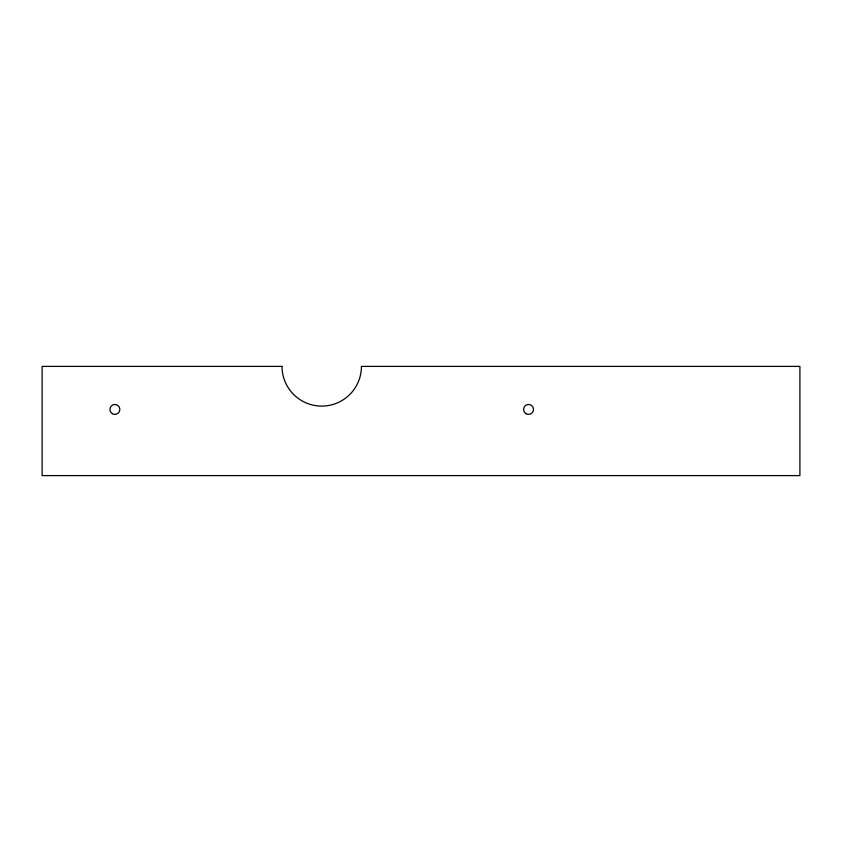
<?xml version="1.0" encoding="UTF-8"?>
<svg xmlns="http://www.w3.org/2000/svg" width="842" height="842" viewBox="0 0 842 842"><rect width="100%" height="100%" fill="white"/><g stroke="black" fill="none" stroke-linecap="round" stroke-linejoin="round"><path stroke-width="1.26" d="M282.017 366.396L42.1 366.396L42.1 475.604L799.9 475.604L799.9 366.396L361.439 366.396A39.711 39.711 0 0 1 321.728 406.107A39.711 39.711 0 0 1 282.017 366.396M526.071 413.717A4.968 4.968 0 0 0 533.512 409.423A4.968 4.968 0 0 0 526.071 405.118A4.968 4.968 0 0 0 526.071 413.717M112.418 413.717A4.968 4.968 0 0 0 119.869 409.423A4.968 4.968 0 0 0 112.418 405.118A4.968 4.968 0 0 0 112.418 413.717"/></g></svg>
